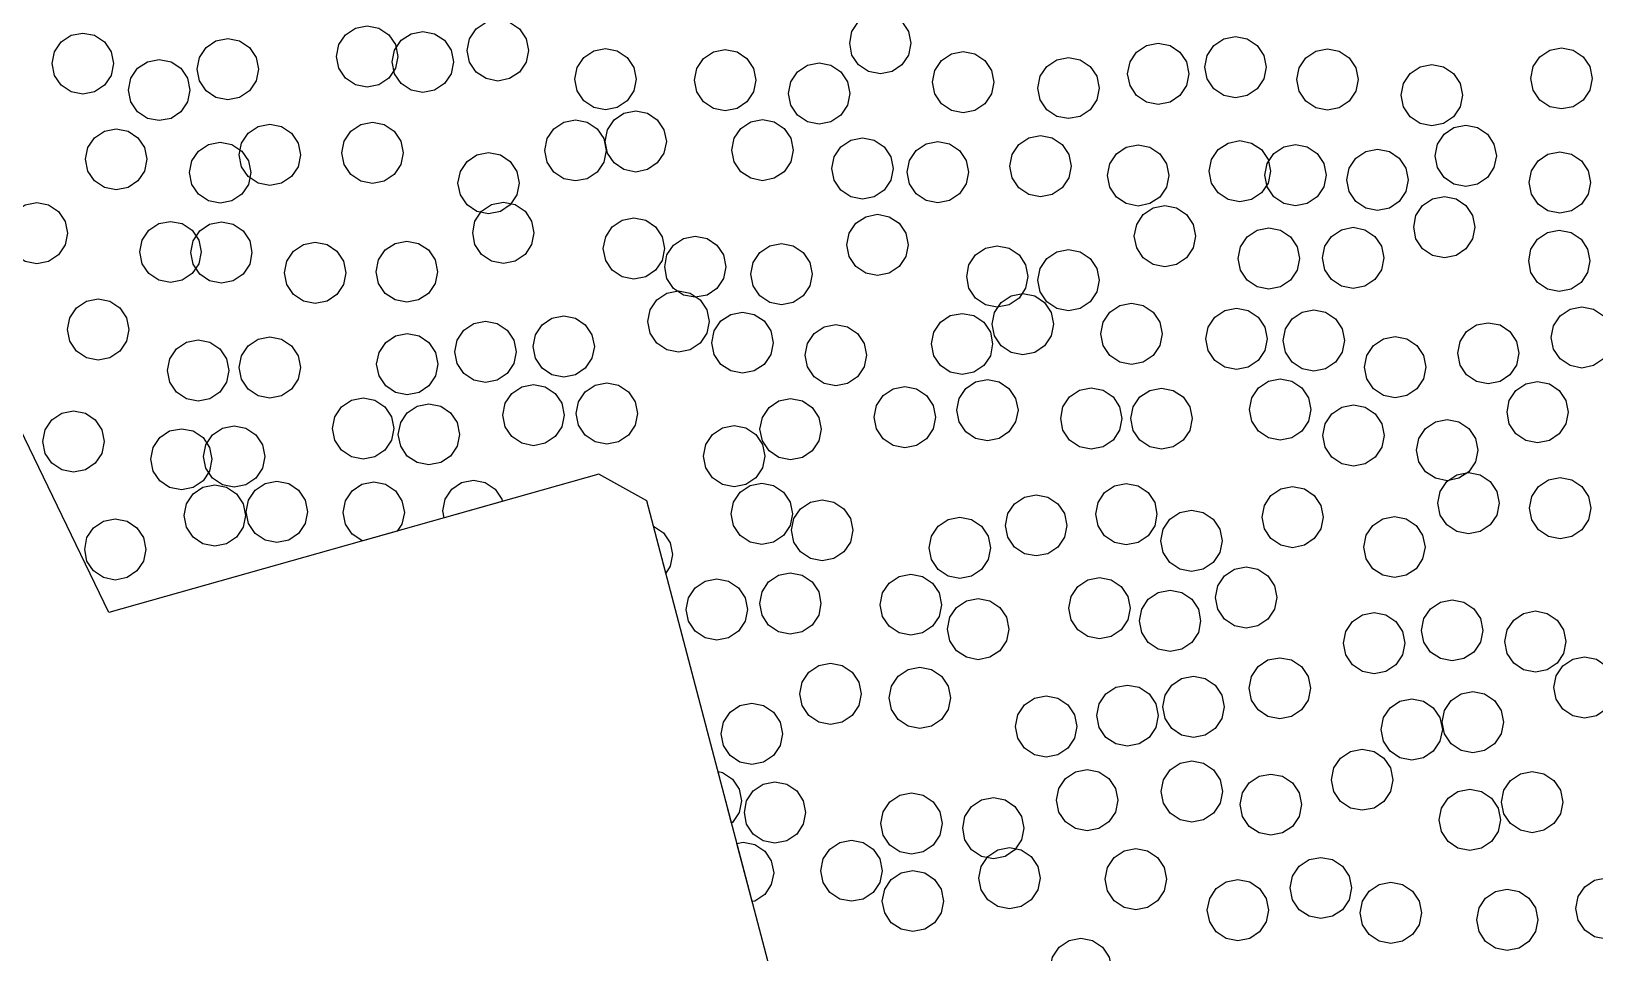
# Model space of a CAD drawing. Header units: millimetres. Extents: x 2 to 154, y 0 to 88.
# Drawn here: x 95.61 to 116.02, y 55.08 to 67.11 of the extents above; entities that cross this region are included whole.
import ezdxf

# ---------------------------------------------------------------- set-up
doc = ezdxf.new("R2010")
doc.units = ezdxf.units.MM
doc.layers.add('BORDER', color=3, linetype='Continuous')

msp = doc.modelspace()

# ---------------------------------------------------------------- linework, layer by layer
for points in [[(107.063, 66.802), (106.976, 66.672), (106.847, 66.585), (106.694, 66.555), (106.541, 66.585), (106.411, 66.672), (106.324, 66.802), (106.294, 66.955), (106.324, 67.108), (106.411, 67.238), (106.541, 67.325), (106.694, 67.355), (106.847, 67.325), (106.976, 67.238), (107.063, 67.108), (107.094, 66.955), (107.063, 66.802)], [(100.364, 66.63), (100.278, 66.501), (100.148, 66.414), (99.995, 66.383), (99.842, 66.414), (99.712, 66.501), (99.625, 66.63), (99.595, 66.783), (99.625, 66.937), (99.712, 67.066), (99.842, 67.153), (99.995, 67.183), (100.148, 67.153), (100.278, 67.066), (100.364, 66.937), (100.395, 66.783), (100.364, 66.63)], [(102.07, 66.709), (101.984, 66.579), (101.854, 66.493), (101.701, 66.462), (101.548, 66.493), (101.418, 66.579), (101.331, 66.709), (101.301, 66.862), (101.331, 67.015), (101.418, 67.145), (101.548, 67.232), (101.701, 67.262), (101.854, 67.232), (101.984, 67.145), (102.07, 67.015), (102.101, 66.862), (102.07, 66.709)], [(96.654, 66.536), (96.567, 66.406), (96.438, 66.319), (96.284, 66.289), (96.131, 66.319), (96.002, 66.406), (95.915, 66.536), (95.884, 66.689), (95.915, 66.842), (96.002, 66.972), (96.131, 67.059), (96.284, 67.089), (96.438, 67.059), (96.567, 66.972), (96.654, 66.842), (96.684, 66.689), (96.654, 66.536)], [(98.545, 66.464), (98.458, 66.334), (98.328, 66.247), (98.175, 66.217), (98.022, 66.247), (97.892, 66.334), (97.806, 66.464), (97.775, 66.617), (97.806, 66.77), (97.892, 66.9), (98.022, 66.986), (98.175, 67.017), (98.328, 66.986), (98.458, 66.9), (98.545, 66.77), (98.575, 66.617), (98.545, 66.464)], [(101.092, 66.558), (101.006, 66.428), (100.876, 66.341), (100.723, 66.311), (100.57, 66.341), (100.44, 66.428), (100.353, 66.558), (100.323, 66.711), (100.353, 66.864), (100.44, 66.994), (100.57, 67.08), (100.723, 67.111), (100.876, 67.08), (101.006, 66.994), (101.092, 66.864), (101.123, 66.711), (101.092, 66.558)], [(110.692, 66.404), (110.605, 66.275), (110.475, 66.188), (110.322, 66.157), (110.169, 66.188), (110.039, 66.275), (109.953, 66.404), (109.922, 66.557), (109.953, 66.711), (110.039, 66.84), (110.169, 66.927), (110.322, 66.957), (110.475, 66.927), (110.605, 66.84), (110.692, 66.711), (110.722, 66.557), (110.692, 66.404)], [(111.701, 66.49), (111.614, 66.36), (111.484, 66.274), (111.331, 66.243), (111.178, 66.274), (111.048, 66.36), (110.962, 66.49), (110.931, 66.643), (110.962, 66.796), (111.048, 66.926), (111.178, 67.013), (111.331, 67.043), (111.484, 67.013), (111.614, 66.926), (111.701, 66.796), (111.731, 66.643), (111.701, 66.49)], [(97.651, 66.192), (97.565, 66.062), (97.435, 65.975), (97.282, 65.945), (97.129, 65.975), (96.999, 66.062), (96.912, 66.192), (96.882, 66.345), (96.912, 66.498), (96.999, 66.628), (97.129, 66.714), (97.282, 66.745), (97.435, 66.714), (97.565, 66.628), (97.651, 66.498), (97.682, 66.345), (97.651, 66.192)], [(103.475, 66.332), (103.389, 66.203), (103.259, 66.116), (103.106, 66.086), (102.953, 66.116), (102.823, 66.203), (102.736, 66.332), (102.706, 66.486), (102.736, 66.639), (102.823, 66.768), (102.953, 66.855), (103.106, 66.886), (103.259, 66.855), (103.389, 66.768), (103.475, 66.639), (103.506, 66.486), (103.475, 66.332)], [(105.039, 66.319), (104.952, 66.189), (104.823, 66.103), (104.669, 66.072), (104.516, 66.103), (104.387, 66.189), (104.3, 66.319), (104.269, 66.472), (104.3, 66.625), (104.387, 66.755), (104.516, 66.842), (104.669, 66.872), (104.823, 66.842), (104.952, 66.755), (105.039, 66.625), (105.069, 66.472), (105.039, 66.319)], [(108.146, 66.294), (108.059, 66.164), (107.929, 66.077), (107.776, 66.047), (107.623, 66.077), (107.493, 66.164), (107.407, 66.294), (107.376, 66.447), (107.407, 66.6), (107.493, 66.73), (107.623, 66.816), (107.776, 66.847), (107.929, 66.816), (108.059, 66.73), (108.146, 66.6), (108.176, 66.447), (108.146, 66.294)], [(109.52, 66.218), (109.434, 66.088), (109.304, 66.001), (109.151, 65.971), (108.998, 66.001), (108.868, 66.088), (108.781, 66.218), (108.751, 66.371), (108.781, 66.524), (108.868, 66.654), (108.998, 66.741), (109.151, 66.771), (109.304, 66.741), (109.434, 66.654), (109.52, 66.524), (109.551, 66.371), (109.52, 66.218)], [(112.901, 66.33), (112.814, 66.2), (112.685, 66.113), (112.532, 66.083), (112.379, 66.113), (112.249, 66.2), (112.162, 66.33), (112.132, 66.483), (112.162, 66.636), (112.249, 66.766), (112.379, 66.852), (112.532, 66.883), (112.685, 66.852), (112.814, 66.766), (112.901, 66.636), (112.932, 66.483), (112.901, 66.33)], [(115.954, 66.344), (115.867, 66.214), (115.737, 66.127), (115.584, 66.097), (115.431, 66.127), (115.301, 66.214), (115.214, 66.344), (115.184, 66.497), (115.214, 66.65), (115.301, 66.78), (115.431, 66.866), (115.584, 66.897), (115.737, 66.866), (115.867, 66.78), (115.954, 66.65), (115.984, 66.497), (115.954, 66.344)], [(106.265, 66.147), (106.179, 66.018), (106.049, 65.931), (105.896, 65.9), (105.743, 65.931), (105.613, 66.018), (105.526, 66.147), (105.496, 66.3), (105.526, 66.453), (105.613, 66.583), (105.743, 66.67), (105.896, 66.7), (106.049, 66.67), (106.179, 66.583), (106.265, 66.453), (106.296, 66.3), (106.265, 66.147)], [(114.263, 66.124), (114.176, 65.994), (114.046, 65.908), (113.893, 65.877), (113.74, 65.908), (113.611, 65.994), (113.524, 66.124), (113.493, 66.277), (113.524, 66.43), (113.611, 66.56), (113.74, 66.647), (113.893, 66.677), (114.046, 66.647), (114.176, 66.56), (114.263, 66.43), (114.293, 66.277), (114.263, 66.124)], [(100.434, 65.371), (100.348, 65.241), (100.218, 65.155), (100.065, 65.124), (99.912, 65.155), (99.782, 65.241), (99.695, 65.371), (99.665, 65.524), (99.695, 65.677), (99.782, 65.807), (99.912, 65.894), (100.065, 65.924), (100.218, 65.894), (100.348, 65.807), (100.434, 65.677), (100.465, 65.524), (100.434, 65.371)], [(103.084, 65.404), (102.997, 65.274), (102.867, 65.187), (102.714, 65.157), (102.561, 65.187), (102.431, 65.274), (102.345, 65.404), (102.314, 65.557), (102.345, 65.71), (102.431, 65.84), (102.561, 65.926), (102.714, 65.957), (102.867, 65.926), (102.997, 65.84), (103.084, 65.71), (103.114, 65.557), (103.084, 65.404)], [(103.87, 65.521), (103.783, 65.392), (103.654, 65.305), (103.501, 65.274), (103.347, 65.305), (103.218, 65.392), (103.131, 65.521), (103.101, 65.674), (103.131, 65.827), (103.218, 65.957), (103.347, 66.044), (103.501, 66.074), (103.654, 66.044), (103.783, 65.957), (103.87, 65.827), (103.901, 65.674), (103.87, 65.521)], [(105.526, 65.408), (105.439, 65.278), (105.309, 65.192), (105.156, 65.161), (105.003, 65.192), (104.873, 65.278), (104.787, 65.408), (104.756, 65.561), (104.787, 65.714), (104.873, 65.844), (105.003, 65.931), (105.156, 65.961), (105.309, 65.931), (105.439, 65.844), (105.526, 65.714), (105.556, 65.561), (105.526, 65.408)], [(97.09, 65.287), (97.003, 65.157), (96.874, 65.07), (96.721, 65.04), (96.568, 65.07), (96.438, 65.157), (96.351, 65.287), (96.321, 65.44), (96.351, 65.593), (96.438, 65.722), (96.568, 65.809), (96.721, 65.84), (96.874, 65.809), (97.003, 65.722), (97.09, 65.593), (97.121, 65.44), (97.09, 65.287)], [(99.094, 65.344), (99.007, 65.214), (98.877, 65.128), (98.724, 65.097), (98.571, 65.128), (98.441, 65.214), (98.355, 65.344), (98.324, 65.497), (98.355, 65.65), (98.441, 65.78), (98.571, 65.867), (98.724, 65.897), (98.877, 65.867), (99.007, 65.78), (99.094, 65.65), (99.124, 65.497), (99.094, 65.344)], [(106.83, 65.166), (106.744, 65.036), (106.614, 64.95), (106.461, 64.919), (106.308, 64.95), (106.178, 65.036), (106.091, 65.166), (106.061, 65.319), (106.091, 65.472), (106.178, 65.602), (106.308, 65.689), (106.461, 65.719), (106.614, 65.689), (106.744, 65.602), (106.83, 65.472), (106.861, 65.319), (106.83, 65.166)], [(109.155, 65.197), (109.068, 65.067), (108.939, 64.98), (108.786, 64.95), (108.632, 64.98), (108.503, 65.067), (108.416, 65.197), (108.386, 65.35), (108.416, 65.503), (108.503, 65.632), (108.632, 65.719), (108.786, 65.75), (108.939, 65.719), (109.068, 65.632), (109.155, 65.503), (109.186, 65.35), (109.155, 65.197)], [(114.704, 65.331), (114.618, 65.201), (114.488, 65.114), (114.335, 65.084), (114.182, 65.114), (114.052, 65.201), (113.965, 65.331), (113.935, 65.484), (113.965, 65.637), (114.052, 65.767), (114.182, 65.854), (114.335, 65.884), (114.488, 65.854), (114.618, 65.767), (114.704, 65.637), (114.735, 65.484), (114.704, 65.331)], [(98.446, 65.113), (98.359, 64.983), (98.229, 64.896), (98.076, 64.866), (97.923, 64.896), (97.794, 64.983), (97.707, 65.113), (97.676, 65.266), (97.707, 65.419), (97.794, 65.548), (97.923, 65.635), (98.076, 65.666), (98.229, 65.635), (98.359, 65.548), (98.446, 65.419), (98.476, 65.266), (98.446, 65.113)], [(101.951, 64.977), (101.864, 64.847), (101.735, 64.76), (101.581, 64.73), (101.428, 64.76), (101.299, 64.847), (101.212, 64.977), (101.181, 65.13), (101.212, 65.283), (101.299, 65.413), (101.428, 65.5), (101.581, 65.53), (101.735, 65.5), (101.864, 65.413), (101.951, 65.283), (101.981, 65.13), (101.951, 64.977)], [(107.813, 65.119), (107.727, 64.989), (107.597, 64.903), (107.444, 64.872), (107.291, 64.903), (107.161, 64.989), (107.074, 65.119), (107.044, 65.272), (107.074, 65.425), (107.161, 65.555), (107.291, 65.642), (107.444, 65.672), (107.597, 65.642), (107.727, 65.555), (107.813, 65.425), (107.844, 65.272), (107.813, 65.119)], [(110.428, 65.077), (110.341, 64.947), (110.212, 64.861), (110.059, 64.83), (109.905, 64.861), (109.776, 64.947), (109.689, 65.077), (109.659, 65.23), (109.689, 65.383), (109.776, 65.513), (109.905, 65.6), (110.059, 65.63), (110.212, 65.6), (110.341, 65.513), (110.428, 65.383), (110.459, 65.23), (110.428, 65.077)], [(111.756, 65.13), (111.669, 65.001), (111.539, 64.914), (111.386, 64.884), (111.233, 64.914), (111.104, 65.001), (111.017, 65.13), (110.986, 65.284), (111.017, 65.437), (111.104, 65.566), (111.233, 65.653), (111.386, 65.684), (111.539, 65.653), (111.669, 65.566), (111.756, 65.437), (111.786, 65.284), (111.756, 65.13)], [(112.482, 65.081), (112.396, 64.951), (112.266, 64.865), (112.113, 64.834), (111.96, 64.865), (111.83, 64.951), (111.743, 65.081), (111.713, 65.234), (111.743, 65.387), (111.83, 65.517), (111.96, 65.604), (112.113, 65.634), (112.266, 65.604), (112.396, 65.517), (112.482, 65.387), (112.513, 65.234), (112.482, 65.081)], [(113.554, 65.02), (113.467, 64.89), (113.338, 64.803), (113.185, 64.773), (113.032, 64.803), (112.902, 64.89), (112.815, 65.02), (112.785, 65.173), (112.815, 65.326), (112.902, 65.455), (113.032, 65.542), (113.185, 65.573), (113.338, 65.542), (113.467, 65.455), (113.554, 65.326), (113.585, 65.173), (113.554, 65.02)], [(115.932, 64.985), (115.845, 64.856), (115.715, 64.769), (115.562, 64.738), (115.409, 64.769), (115.279, 64.856), (115.193, 64.985), (115.162, 65.138), (115.193, 65.291), (115.279, 65.421), (115.409, 65.508), (115.562, 65.538), (115.715, 65.508), (115.845, 65.421), (115.932, 65.291), (115.962, 65.138), (115.932, 64.985)], [(114.425, 64.4), (114.338, 64.271), (114.209, 64.184), (114.056, 64.154), (113.902, 64.184), (113.773, 64.271), (113.686, 64.4), (113.656, 64.554), (113.686, 64.707), (113.773, 64.836), (113.902, 64.923), (114.056, 64.954), (114.209, 64.923), (114.338, 64.836), (114.425, 64.707), (114.456, 64.554), (114.425, 64.4)], [(96.053, 64.324), (95.967, 64.194), (95.837, 64.107), (95.684, 64.077), (95.531, 64.107), (95.401, 64.194), (95.314, 64.324), (95.284, 64.477), (95.314, 64.63), (95.401, 64.76), (95.531, 64.846), (95.684, 64.877), (95.837, 64.846), (95.967, 64.76), (96.053, 64.63), (96.084, 64.477), (96.053, 64.324)], [(102.142, 64.328), (102.056, 64.198), (101.926, 64.112), (101.773, 64.081), (101.62, 64.112), (101.49, 64.198), (101.403, 64.328), (101.373, 64.481), (101.403, 64.634), (101.49, 64.764), (101.62, 64.851), (101.773, 64.881), (101.926, 64.851), (102.056, 64.764), (102.142, 64.634), (102.173, 64.481), (102.142, 64.328)], [(107.026, 64.169), (106.939, 64.039), (106.809, 63.952), (106.656, 63.922), (106.503, 63.952), (106.373, 64.039), (106.287, 64.169), (106.256, 64.322), (106.287, 64.475), (106.373, 64.605), (106.503, 64.691), (106.656, 64.722), (106.809, 64.691), (106.939, 64.605), (107.026, 64.475), (107.056, 64.322), (107.026, 64.169)], [(110.779, 64.283), (110.692, 64.153), (110.562, 64.066), (110.409, 64.036), (110.256, 64.066), (110.126, 64.153), (110.04, 64.283), (110.009, 64.436), (110.04, 64.589), (110.126, 64.719), (110.256, 64.806), (110.409, 64.836), (110.562, 64.806), (110.692, 64.719), (110.779, 64.589), (110.809, 64.436), (110.779, 64.283)], [(97.799, 64.077), (97.712, 63.948), (97.582, 63.861), (97.429, 63.83), (97.276, 63.861), (97.146, 63.948), (97.06, 64.077), (97.029, 64.23), (97.06, 64.383), (97.146, 64.513), (97.276, 64.6), (97.429, 64.63), (97.582, 64.6), (97.712, 64.513), (97.799, 64.383), (97.829, 64.23), (97.799, 64.077)], [(98.462, 64.071), (98.375, 63.941), (98.245, 63.855), (98.092, 63.824), (97.939, 63.855), (97.81, 63.941), (97.723, 64.071), (97.692, 64.224), (97.723, 64.377), (97.81, 64.507), (97.939, 64.594), (98.092, 64.624), (98.245, 64.594), (98.375, 64.507), (98.462, 64.377), (98.492, 64.224), (98.462, 64.071)], [(103.848, 64.121), (103.761, 63.991), (103.631, 63.904), (103.478, 63.874), (103.325, 63.904), (103.195, 63.991), (103.109, 64.121), (103.078, 64.274), (103.109, 64.427), (103.195, 64.557), (103.325, 64.644), (103.478, 64.674), (103.631, 64.644), (103.761, 64.557), (103.848, 64.427), (103.878, 64.274), (103.848, 64.121)], [(112.135, 63.992), (112.048, 63.862), (111.918, 63.776), (111.765, 63.745), (111.612, 63.776), (111.482, 63.862), (111.396, 63.992), (111.365, 64.145), (111.396, 64.298), (111.482, 64.428), (111.612, 64.515), (111.765, 64.545), (111.918, 64.515), (112.048, 64.428), (112.135, 64.298), (112.165, 64.145), (112.135, 63.992)], [(113.237, 63.999), (113.15, 63.869), (113.02, 63.782), (112.867, 63.752), (112.714, 63.782), (112.585, 63.869), (112.498, 63.999), (112.467, 64.152), (112.498, 64.305), (112.585, 64.434), (112.714, 64.521), (112.867, 64.552), (113.02, 64.521), (113.15, 64.434), (113.237, 64.305), (113.267, 64.152), (113.237, 63.999)], [(115.926, 63.963), (115.84, 63.833), (115.71, 63.746), (115.557, 63.716), (115.404, 63.746), (115.274, 63.833), (115.187, 63.963), (115.157, 64.116), (115.187, 64.269), (115.274, 64.399), (115.404, 64.485), (115.557, 64.516), (115.71, 64.485), (115.84, 64.399), (115.926, 64.269), (115.957, 64.116), (115.926, 63.963)], [(99.688, 63.805), (99.601, 63.675), (99.472, 63.588), (99.318, 63.558), (99.165, 63.588), (99.036, 63.675), (98.949, 63.805), (98.918, 63.958), (98.949, 64.111), (99.036, 64.241), (99.165, 64.328), (99.318, 64.358), (99.472, 64.328), (99.601, 64.241), (99.688, 64.111), (99.718, 63.958), (99.688, 63.805)], [(100.882, 63.82), (100.795, 63.69), (100.665, 63.604), (100.512, 63.573), (100.359, 63.604), (100.229, 63.69), (100.143, 63.82), (100.112, 63.973), (100.143, 64.126), (100.229, 64.256), (100.359, 64.343), (100.512, 64.373), (100.665, 64.343), (100.795, 64.256), (100.882, 64.126), (100.912, 63.973), (100.882, 63.82)], [(104.648, 63.885), (104.561, 63.755), (104.432, 63.668), (104.279, 63.638), (104.126, 63.668), (103.996, 63.755), (103.909, 63.885), (103.879, 64.038), (103.909, 64.191), (103.996, 64.321), (104.126, 64.407), (104.279, 64.438), (104.432, 64.407), (104.561, 64.321), (104.648, 64.191), (104.679, 64.038), (104.648, 63.885)], [(105.773, 63.787), (105.686, 63.657), (105.557, 63.57), (105.404, 63.54), (105.251, 63.57), (105.121, 63.657), (105.034, 63.787), (105.004, 63.94), (105.034, 64.093), (105.121, 64.223), (105.251, 64.309), (105.404, 64.34), (105.557, 64.309), (105.686, 64.223), (105.773, 64.093), (105.804, 63.94), (105.773, 63.787)], [(108.59, 63.756), (108.504, 63.626), (108.374, 63.54), (108.221, 63.509), (108.068, 63.54), (107.938, 63.626), (107.851, 63.756), (107.821, 63.909), (107.851, 64.062), (107.938, 64.192), (108.068, 64.279), (108.221, 64.309), (108.374, 64.279), (108.504, 64.192), (108.59, 64.062), (108.621, 63.909), (108.59, 63.756)], [(109.519, 63.708), (109.432, 63.578), (109.302, 63.492), (109.149, 63.461), (108.996, 63.492), (108.866, 63.578), (108.78, 63.708), (108.749, 63.861), (108.78, 64.014), (108.866, 64.144), (108.996, 64.231), (109.149, 64.261), (109.302, 64.231), (109.432, 64.144), (109.519, 64.014), (109.549, 63.861), (109.519, 63.708)], [(104.428, 63.168), (104.341, 63.038), (104.211, 62.952), (104.058, 62.921), (103.905, 62.952), (103.776, 63.038), (103.689, 63.168), (103.658, 63.321), (103.689, 63.474), (103.776, 63.604), (103.905, 63.691), (104.058, 63.721), (104.211, 63.691), (104.341, 63.604), (104.428, 63.474), (104.458, 63.321), (104.428, 63.168)], [(108.925, 63.135), (108.838, 63.005), (108.709, 62.919), (108.555, 62.888), (108.402, 62.919), (108.273, 63.005), (108.186, 63.135), (108.155, 63.288), (108.186, 63.441), (108.273, 63.571), (108.402, 63.658), (108.555, 63.688), (108.709, 63.658), (108.838, 63.571), (108.925, 63.441), (108.955, 63.288), (108.925, 63.135)], [(96.854, 63.064), (96.767, 62.935), (96.638, 62.848), (96.485, 62.817), (96.332, 62.848), (96.202, 62.935), (96.115, 63.064), (96.085, 63.217), (96.115, 63.371), (96.202, 63.5), (96.332, 63.587), (96.485, 63.617), (96.638, 63.587), (96.767, 63.5), (96.854, 63.371), (96.885, 63.217), (96.854, 63.064)], [(110.343, 63.008), (110.256, 62.879), (110.126, 62.792), (109.973, 62.761), (109.82, 62.792), (109.69, 62.879), (109.604, 63.008), (109.573, 63.161), (109.604, 63.314), (109.69, 63.444), (109.82, 63.531), (109.973, 63.561), (110.126, 63.531), (110.256, 63.444), (110.343, 63.314), (110.373, 63.161), (110.343, 63.008)], [(111.712, 62.944), (111.625, 62.814), (111.495, 62.727), (111.342, 62.697), (111.189, 62.727), (111.06, 62.814), (110.973, 62.944), (110.942, 63.097), (110.973, 63.25), (111.06, 63.379), (111.189, 63.466), (111.342, 63.497), (111.495, 63.466), (111.625, 63.379), (111.712, 63.25), (111.742, 63.097), (111.712, 62.944)], [(112.723, 62.921), (112.636, 62.791), (112.506, 62.705), (112.353, 62.674), (112.2, 62.705), (112.071, 62.791), (111.984, 62.921), (111.953, 63.074), (111.984, 63.227), (112.071, 63.357), (112.2, 63.444), (112.353, 63.474), (112.506, 63.444), (112.636, 63.357), (112.723, 63.227), (112.753, 63.074), (112.723, 62.921)], [(116.219, 62.962), (116.133, 62.833), (116.003, 62.746), (115.85, 62.715), (115.697, 62.746), (115.567, 62.833), (115.48, 62.962), (115.45, 63.115), (115.48, 63.268), (115.567, 63.398), (115.697, 63.485), (115.85, 63.515), (116.003, 63.485), (116.133, 63.398), (116.219, 63.268), (116.25, 63.115), (116.219, 62.962)], [(101.909, 62.774), (101.822, 62.644), (101.692, 62.557), (101.539, 62.527), (101.386, 62.557), (101.256, 62.644), (101.17, 62.774), (101.139, 62.927), (101.17, 63.08), (101.256, 63.21), (101.386, 63.296), (101.539, 63.327), (101.692, 63.296), (101.822, 63.21), (101.909, 63.08), (101.939, 62.927), (101.909, 62.774)], [(102.93, 62.842), (102.843, 62.712), (102.714, 62.626), (102.561, 62.595), (102.408, 62.626), (102.278, 62.712), (102.191, 62.842), (102.161, 62.995), (102.191, 63.148), (102.278, 63.278), (102.408, 63.365), (102.561, 63.395), (102.714, 63.365), (102.843, 63.278), (102.93, 63.148), (102.961, 62.995), (102.93, 62.842)], [(105.266, 62.893), (105.179, 62.763), (105.049, 62.677), (104.896, 62.646), (104.743, 62.677), (104.613, 62.763), (104.526, 62.893), (104.496, 63.046), (104.526, 63.199), (104.613, 63.329), (104.743, 63.416), (104.896, 63.446), (105.049, 63.416), (105.179, 63.329), (105.266, 63.199), (105.296, 63.046), (105.266, 62.893)], [(106.483, 62.73), (106.396, 62.6), (106.266, 62.513), (106.113, 62.483), (105.96, 62.513), (105.83, 62.6), (105.743, 62.73), (105.713, 62.883), (105.743, 63.036), (105.83, 63.166), (105.96, 63.252), (106.113, 63.283), (106.266, 63.252), (106.396, 63.166), (106.483, 63.036), (106.513, 62.883), (106.483, 62.73)], [(108.13, 62.876), (108.043, 62.746), (107.913, 62.66), (107.76, 62.629), (107.607, 62.66), (107.478, 62.746), (107.391, 62.876), (107.36, 63.029), (107.391, 63.182), (107.478, 63.312), (107.607, 63.399), (107.76, 63.429), (107.913, 63.399), (108.043, 63.312), (108.13, 63.182), (108.16, 63.029), (108.13, 62.876)], [(115, 62.754), (114.913, 62.625), (114.783, 62.538), (114.63, 62.507), (114.477, 62.538), (114.347, 62.625), (114.261, 62.754), (114.23, 62.907), (114.261, 63.06), (114.347, 63.19), (114.477, 63.277), (114.63, 63.307), (114.783, 63.277), (114.913, 63.19), (115, 63.06), (115.03, 62.907), (115, 62.754)], [(98.159, 62.53), (98.072, 62.4), (97.942, 62.314), (97.789, 62.283), (97.636, 62.314), (97.506, 62.4), (97.42, 62.53), (97.389, 62.683), (97.42, 62.836), (97.506, 62.966), (97.636, 63.053), (97.789, 63.083), (97.942, 63.053), (98.072, 62.966), (98.159, 62.836), (98.189, 62.683), (98.159, 62.53)], [(99.095, 62.569), (99.008, 62.439), (98.878, 62.352), (98.725, 62.322), (98.572, 62.352), (98.442, 62.439), (98.356, 62.569), (98.325, 62.722), (98.356, 62.875), (98.442, 63.005), (98.572, 63.091), (98.725, 63.122), (98.878, 63.091), (99.008, 63.005), (99.095, 62.875), (99.125, 62.722), (99.095, 62.569)], [(100.889, 62.613), (100.802, 62.483), (100.673, 62.396), (100.519, 62.366), (100.366, 62.396), (100.237, 62.483), (100.15, 62.613), (100.119, 62.766), (100.15, 62.919), (100.237, 63.048), (100.366, 63.135), (100.519, 63.166), (100.673, 63.135), (100.802, 63.048), (100.889, 62.919), (100.919, 62.766), (100.889, 62.613)], [(113.785, 62.573), (113.698, 62.444), (113.568, 62.357), (113.415, 62.326), (113.262, 62.357), (113.133, 62.444), (113.046, 62.573), (113.015, 62.726), (113.046, 62.879), (113.133, 63.009), (113.262, 63.096), (113.415, 63.126), (113.568, 63.096), (113.698, 63.009), (113.785, 62.879), (113.815, 62.726), (113.785, 62.573)], [(102.537, 61.948), (102.45, 61.819), (102.32, 61.732), (102.167, 61.701), (102.014, 61.732), (101.885, 61.819), (101.798, 61.948), (101.767, 62.101), (101.798, 62.255), (101.885, 62.384), (102.014, 62.471), (102.167, 62.501), (102.32, 62.471), (102.45, 62.384), (102.537, 62.255), (102.567, 62.101), (102.537, 61.948)], [(103.494, 61.969), (103.408, 61.839), (103.278, 61.752), (103.125, 61.722), (102.972, 61.752), (102.842, 61.839), (102.755, 61.969), (102.725, 62.122), (102.755, 62.275), (102.842, 62.405), (102.972, 62.492), (103.125, 62.522), (103.278, 62.492), (103.408, 62.405), (103.494, 62.275), (103.525, 62.122), (103.494, 61.969)], [(107.383, 61.921), (107.297, 61.791), (107.167, 61.704), (107.014, 61.674), (106.861, 61.704), (106.731, 61.791), (106.644, 61.921), (106.614, 62.074), (106.644, 62.227), (106.731, 62.356), (106.861, 62.443), (107.014, 62.474), (107.167, 62.443), (107.297, 62.356), (107.383, 62.227), (107.414, 62.074), (107.383, 61.921)], [(108.46, 62.011), (108.373, 61.882), (108.244, 61.795), (108.091, 61.764), (107.937, 61.795), (107.808, 61.882), (107.721, 62.011), (107.691, 62.164), (107.721, 62.318), (107.808, 62.447), (107.937, 62.534), (108.091, 62.564), (108.244, 62.534), (108.373, 62.447), (108.46, 62.318), (108.491, 62.164), (108.46, 62.011)], [(109.817, 61.902), (109.731, 61.772), (109.601, 61.685), (109.448, 61.655), (109.295, 61.685), (109.165, 61.772), (109.078, 61.902), (109.048, 62.055), (109.078, 62.208), (109.165, 62.337), (109.295, 62.424), (109.448, 62.455), (109.601, 62.424), (109.731, 62.337), (109.817, 62.208), (109.848, 62.055), (109.817, 61.902)], [(110.732, 61.901), (110.646, 61.771), (110.516, 61.684), (110.363, 61.654), (110.21, 61.684), (110.08, 61.771), (109.993, 61.901), (109.963, 62.054), (109.993, 62.207), (110.08, 62.337), (110.21, 62.423), (110.363, 62.454), (110.516, 62.423), (110.646, 62.337), (110.732, 62.207), (110.763, 62.054), (110.732, 61.901)], [(112.281, 62.021), (112.194, 61.891), (112.065, 61.804), (111.912, 61.774), (111.759, 61.804), (111.629, 61.891), (111.542, 62.021), (111.512, 62.174), (111.542, 62.327), (111.629, 62.457), (111.759, 62.544), (111.912, 62.574), (112.065, 62.544), (112.194, 62.457), (112.281, 62.327), (112.312, 62.174), (112.281, 62.021)], [(115.643, 61.986), (115.557, 61.856), (115.427, 61.77), (115.274, 61.739), (115.121, 61.77), (114.991, 61.856), (114.904, 61.986), (114.874, 62.139), (114.904, 62.292), (114.991, 62.422), (115.121, 62.509), (115.274, 62.539), (115.427, 62.509), (115.557, 62.422), (115.643, 62.292), (115.674, 62.139), (115.643, 61.986)], [(100.313, 61.772), (100.226, 61.643), (100.096, 61.556), (99.943, 61.526), (99.79, 61.556), (99.66, 61.643), (99.574, 61.772), (99.543, 61.926), (99.574, 62.079), (99.66, 62.208), (99.79, 62.295), (99.943, 62.326), (100.096, 62.295), (100.226, 62.208), (100.313, 62.079), (100.343, 61.926), (100.313, 61.772)], [(101.172, 61.696), (101.085, 61.566), (100.955, 61.48), (100.802, 61.449), (100.649, 61.48), (100.519, 61.566), (100.433, 61.696), (100.402, 61.849), (100.433, 62.002), (100.519, 62.132), (100.649, 62.219), (100.802, 62.249), (100.955, 62.219), (101.085, 62.132), (101.172, 62.002), (101.202, 61.849), (101.172, 61.696)], [(105.893, 61.763), (105.806, 61.634), (105.677, 61.547), (105.523, 61.516), (105.37, 61.547), (105.241, 61.634), (105.154, 61.763), (105.123, 61.916), (105.154, 62.069), (105.241, 62.199), (105.37, 62.286), (105.523, 62.316), (105.677, 62.286), (105.806, 62.199), (105.893, 62.069), (105.923, 61.916), (105.893, 61.763)], [(96.534, 61.601), (96.447, 61.472), (96.317, 61.385), (96.164, 61.354), (96.011, 61.385), (95.881, 61.472), (95.794, 61.601), (95.764, 61.754), (95.794, 61.908), (95.881, 62.037), (96.011, 62.124), (96.164, 62.154), (96.317, 62.124), (96.447, 62.037), (96.534, 61.908), (96.564, 61.754), (96.534, 61.601)], [(113.239, 61.682), (113.152, 61.552), (113.022, 61.465), (112.869, 61.435), (112.716, 61.465), (112.586, 61.552), (112.5, 61.682), (112.469, 61.835), (112.5, 61.988), (112.586, 62.118), (112.716, 62.204), (112.869, 62.235), (113.022, 62.204), (113.152, 62.118), (113.239, 61.988), (113.269, 61.835), (113.239, 61.682)], [(114.461, 61.491), (114.375, 61.361), (114.245, 61.275), (114.092, 61.244), (113.939, 61.275), (113.809, 61.361), (113.722, 61.491), (113.692, 61.644), (113.722, 61.797), (113.809, 61.927), (113.939, 62.014), (114.092, 62.044), (114.245, 62.014), (114.375, 61.927), (114.461, 61.797), (114.492, 61.644), (114.461, 61.491)], [(97.939, 61.37), (97.853, 61.24), (97.723, 61.154), (97.57, 61.123), (97.417, 61.154), (97.287, 61.24), (97.2, 61.37), (97.17, 61.523), (97.2, 61.676), (97.287, 61.806), (97.417, 61.893), (97.57, 61.923), (97.723, 61.893), (97.853, 61.806), (97.939, 61.676), (97.97, 61.523), (97.939, 61.37)], [(98.629, 61.407), (98.543, 61.277), (98.413, 61.19), (98.26, 61.16), (98.107, 61.19), (97.977, 61.277), (97.89, 61.407), (97.86, 61.56), (97.89, 61.713), (97.977, 61.843), (98.107, 61.929), (98.26, 61.96), (98.413, 61.929), (98.543, 61.843), (98.629, 61.713), (98.66, 61.56), (98.629, 61.407)], [(105.155, 61.412), (105.068, 61.282), (104.938, 61.196), (104.785, 61.165), (104.632, 61.196), (104.502, 61.282), (104.416, 61.412), (104.385, 61.565), (104.416, 61.718), (104.502, 61.848), (104.632, 61.935), (104.785, 61.965), (104.938, 61.935), (105.068, 61.848), (105.155, 61.718), (105.185, 61.565), (105.155, 61.412)], [(99.187, 60.683), (99.101, 60.553), (98.971, 60.466), (98.818, 60.436), (98.665, 60.466), (98.535, 60.553), (98.448, 60.683), (98.418, 60.836), (98.448, 60.989), (98.535, 61.119), (98.665, 61.206), (98.818, 61.236), (98.971, 61.206), (99.101, 61.119), (99.187, 60.989), (99.218, 60.836), (99.187, 60.683)], [(99.939, 60.458), (99.928, 60.461), (99.798, 60.547), (99.711, 60.677), (99.681, 60.83), (99.711, 60.983), (99.798, 61.113), (99.928, 61.2), (100.081, 61.23), (100.234, 61.2), (100.364, 61.113), (100.45, 60.983), (100.481, 60.83), (100.45, 60.677), (100.389, 60.586), (99.939, 60.458)], [(101, 60.759), (100.982, 60.85), (101.013, 61.003), (101.099, 61.133), (101.229, 61.22), (101.382, 61.25), (101.535, 61.22), (101.665, 61.133), (101.752, 61.003), (101.758, 60.973), (101, 60.759)], [(114.74, 60.796), (114.653, 60.666), (114.523, 60.58), (114.37, 60.549), (114.217, 60.58), (114.087, 60.666), (114, 60.796), (113.97, 60.949), (114, 61.102), (114.087, 61.232), (114.217, 61.319), (114.37, 61.349), (114.523, 61.319), (114.653, 61.232), (114.74, 61.102), (114.77, 60.949), (114.74, 60.796)], [(115.936, 60.733), (115.85, 60.603), (115.72, 60.516), (115.567, 60.486), (115.414, 60.516), (115.284, 60.603), (115.197, 60.733), (115.167, 60.886), (115.197, 61.039), (115.284, 61.168), (115.414, 61.255), (115.567, 61.286), (115.72, 61.255), (115.85, 61.168), (115.936, 61.039), (115.967, 60.886), (115.936, 60.733)], [(98.375, 60.637), (98.288, 60.508), (98.159, 60.421), (98.006, 60.39), (97.852, 60.421), (97.723, 60.508), (97.636, 60.637), (97.606, 60.79), (97.636, 60.943), (97.723, 61.073), (97.852, 61.16), (98.006, 61.19), (98.159, 61.16), (98.288, 61.073), (98.375, 60.943), (98.406, 60.79), (98.375, 60.637)], [(105.516, 60.657), (105.43, 60.527), (105.3, 60.44), (105.147, 60.41), (104.994, 60.44), (104.864, 60.527), (104.777, 60.657), (104.747, 60.81), (104.777, 60.963), (104.864, 61.093), (104.994, 61.179), (105.147, 61.21), (105.3, 61.179), (105.43, 61.093), (105.516, 60.963), (105.547, 60.81), (105.516, 60.657)], [(109.098, 60.508), (109.011, 60.378), (108.881, 60.291), (108.728, 60.261), (108.575, 60.291), (108.445, 60.378), (108.359, 60.508), (108.328, 60.661), (108.359, 60.814), (108.445, 60.943), (108.575, 61.03), (108.728, 61.061), (108.881, 61.03), (109.011, 60.943), (109.098, 60.814), (109.128, 60.661), (109.098, 60.508)], [(110.275, 60.654), (110.188, 60.524), (110.058, 60.437), (109.905, 60.407), (109.752, 60.437), (109.622, 60.524), (109.536, 60.654), (109.505, 60.807), (109.536, 60.96), (109.622, 61.09), (109.752, 61.176), (109.905, 61.207), (110.058, 61.176), (110.188, 61.09), (110.275, 60.96), (110.305, 60.807), (110.275, 60.654)], [(112.446, 60.616), (112.359, 60.487), (112.229, 60.4), (112.076, 60.369), (111.923, 60.4), (111.793, 60.487), (111.707, 60.616), (111.676, 60.769), (111.707, 60.922), (111.793, 61.052), (111.923, 61.139), (112.076, 61.169), (112.229, 61.139), (112.359, 61.052), (112.446, 60.922), (112.476, 60.769), (112.446, 60.616)], [(106.304, 60.443), (106.217, 60.313), (106.087, 60.226), (105.934, 60.196), (105.781, 60.226), (105.651, 60.313), (105.565, 60.443), (105.534, 60.596), (105.565, 60.749), (105.651, 60.878), (105.781, 60.965), (105.934, 60.996), (106.087, 60.965), (106.217, 60.878), (106.304, 60.749), (106.334, 60.596), (106.304, 60.443)], [(111.125, 60.305), (111.038, 60.175), (110.908, 60.088), (110.755, 60.058), (110.602, 60.088), (110.472, 60.175), (110.386, 60.305), (110.355, 60.458), (110.386, 60.611), (110.472, 60.741), (110.602, 60.827), (110.755, 60.858), (110.908, 60.827), (111.038, 60.741), (111.125, 60.611), (111.155, 60.458), (111.125, 60.305)], [(97.077, 60.194), (96.991, 60.065), (96.861, 59.978), (96.708, 59.947), (96.555, 59.978), (96.425, 60.065), (96.338, 60.194), (96.308, 60.347), (96.338, 60.501), (96.425, 60.63), (96.555, 60.717), (96.708, 60.747), (96.861, 60.717), (96.991, 60.63), (97.077, 60.501), (97.108, 60.347), (97.077, 60.194)], [(103.732, 60.649), (103.734, 60.649), (103.864, 60.562), (103.951, 60.432), (103.981, 60.279), (103.951, 60.126), (103.892, 60.038), (103.732, 60.649)], [(108.102, 60.214), (108.015, 60.084), (107.886, 59.998), (107.733, 59.967), (107.579, 59.998), (107.45, 60.084), (107.363, 60.214), (107.333, 60.367), (107.363, 60.52), (107.45, 60.65), (107.579, 60.737), (107.733, 60.767), (107.886, 60.737), (108.015, 60.65), (108.102, 60.52), (108.133, 60.367), (108.102, 60.214)], [(113.773, 60.225), (113.687, 60.095), (113.557, 60.009), (113.404, 59.978), (113.251, 60.009), (113.121, 60.095), (113.034, 60.225), (113.004, 60.378), (113.034, 60.531), (113.121, 60.661), (113.251, 60.748), (113.404, 60.778), (113.557, 60.748), (113.687, 60.661), (113.773, 60.531), (113.804, 60.378), (113.773, 60.225)], [(105.889, 59.486), (105.802, 59.356), (105.672, 59.27), (105.519, 59.239), (105.366, 59.27), (105.236, 59.356), (105.15, 59.486), (105.119, 59.639), (105.15, 59.792), (105.236, 59.922), (105.366, 60.009), (105.519, 60.039), (105.672, 60.009), (105.802, 59.922), (105.889, 59.792), (105.919, 59.639), (105.889, 59.486)], [(107.462, 59.472), (107.375, 59.343), (107.245, 59.256), (107.092, 59.225), (106.939, 59.256), (106.809, 59.343), (106.723, 59.472), (106.692, 59.625), (106.723, 59.778), (106.809, 59.908), (106.939, 59.995), (107.092, 60.025), (107.245, 59.995), (107.375, 59.908), (107.462, 59.778), (107.492, 59.625), (107.462, 59.472)], [(111.839, 59.565), (111.752, 59.436), (111.623, 59.349), (111.47, 59.318), (111.316, 59.349), (111.187, 59.436), (111.1, 59.565), (111.07, 59.718), (111.1, 59.872), (111.187, 60.001), (111.316, 60.088), (111.47, 60.118), (111.623, 60.088), (111.752, 60.001), (111.839, 59.872), (111.87, 59.718), (111.839, 59.565)], [(104.931, 59.409), (104.844, 59.28), (104.714, 59.193), (104.561, 59.163), (104.408, 59.193), (104.278, 59.28), (104.192, 59.409), (104.161, 59.563), (104.192, 59.716), (104.278, 59.845), (104.408, 59.932), (104.561, 59.963), (104.714, 59.932), (104.844, 59.845), (104.931, 59.716), (104.961, 59.563), (104.931, 59.409)], [(109.926, 59.426), (109.839, 59.296), (109.709, 59.209), (109.556, 59.179), (109.403, 59.209), (109.274, 59.296), (109.187, 59.426), (109.156, 59.579), (109.187, 59.732), (109.274, 59.861), (109.403, 59.948), (109.556, 59.979), (109.709, 59.948), (109.839, 59.861), (109.926, 59.732), (109.956, 59.579), (109.926, 59.426)], [(110.845, 59.26), (110.758, 59.13), (110.628, 59.043), (110.475, 59.013), (110.322, 59.043), (110.192, 59.13), (110.106, 59.26), (110.075, 59.413), (110.106, 59.566), (110.192, 59.696), (110.322, 59.782), (110.475, 59.813), (110.628, 59.782), (110.758, 59.696), (110.845, 59.566), (110.875, 59.413), (110.845, 59.26)], [(108.34, 59.154), (108.254, 59.024), (108.124, 58.938), (107.971, 58.907), (107.818, 58.938), (107.688, 59.024), (107.601, 59.154), (107.571, 59.307), (107.601, 59.46), (107.688, 59.59), (107.818, 59.677), (107.971, 59.707), (108.124, 59.677), (108.254, 59.59), (108.34, 59.46), (108.371, 59.307), (108.34, 59.154)], [(114.527, 59.137), (114.44, 59.007), (114.31, 58.921), (114.157, 58.89), (114.004, 58.921), (113.874, 59.007), (113.788, 59.137), (113.757, 59.29), (113.788, 59.443), (113.874, 59.573), (114.004, 59.66), (114.157, 59.69), (114.31, 59.66), (114.44, 59.573), (114.527, 59.443), (114.557, 59.29), (114.527, 59.137)], [(113.509, 58.969), (113.422, 58.839), (113.292, 58.752), (113.139, 58.722), (112.986, 58.752), (112.856, 58.839), (112.769, 58.969), (112.739, 59.122), (112.769, 59.275), (112.856, 59.405), (112.986, 59.491), (113.139, 59.522), (113.292, 59.491), (113.422, 59.405), (113.509, 59.275), (113.539, 59.122), (113.509, 58.969)], [(115.613, 58.989), (115.527, 58.86), (115.397, 58.773), (115.244, 58.743), (115.091, 58.773), (114.961, 58.86), (114.874, 58.989), (114.844, 59.143), (114.874, 59.296), (114.961, 59.425), (115.091, 59.512), (115.244, 59.543), (115.397, 59.512), (115.527, 59.425), (115.613, 59.296), (115.644, 59.143), (115.613, 58.989)], [(106.412, 58.308), (106.325, 58.178), (106.195, 58.091), (106.042, 58.061), (105.889, 58.091), (105.759, 58.178), (105.673, 58.308), (105.642, 58.461), (105.673, 58.614), (105.759, 58.744), (105.889, 58.83), (106.042, 58.861), (106.195, 58.83), (106.325, 58.744), (106.412, 58.614), (106.442, 58.461), (106.412, 58.308)], [(107.58, 58.257), (107.493, 58.127), (107.363, 58.04), (107.21, 58.01), (107.057, 58.04), (106.927, 58.127), (106.841, 58.257), (106.81, 58.41), (106.841, 58.563), (106.927, 58.693), (107.057, 58.779), (107.21, 58.81), (107.363, 58.779), (107.493, 58.693), (107.58, 58.563), (107.61, 58.41), (107.58, 58.257)], [(112.277, 58.38), (112.19, 58.25), (112.06, 58.163), (111.907, 58.133), (111.754, 58.163), (111.624, 58.25), (111.538, 58.38), (111.507, 58.533), (111.538, 58.686), (111.624, 58.816), (111.754, 58.903), (111.907, 58.933), (112.06, 58.903), (112.19, 58.816), (112.277, 58.686), (112.307, 58.533), (112.277, 58.38)], [(116.257, 58.391), (116.17, 58.261), (116.04, 58.174), (115.887, 58.144), (115.734, 58.174), (115.604, 58.261), (115.517, 58.391), (115.487, 58.544), (115.517, 58.697), (115.604, 58.827), (115.734, 58.913), (115.887, 58.944), (116.04, 58.913), (116.17, 58.827), (116.257, 58.697), (116.287, 58.544), (116.257, 58.391)], [(110.29, 58.023), (110.203, 57.893), (110.074, 57.807), (109.921, 57.776), (109.767, 57.807), (109.638, 57.893), (109.551, 58.023), (109.521, 58.176), (109.551, 58.329), (109.638, 58.459), (109.767, 58.546), (109.921, 58.576), (110.074, 58.546), (110.203, 58.459), (110.29, 58.329), (110.321, 58.176), (110.29, 58.023)], [(111.15, 58.138), (111.063, 58.008), (110.933, 57.921), (110.78, 57.891), (110.627, 57.921), (110.497, 58.008), (110.411, 58.138), (110.38, 58.291), (110.411, 58.444), (110.497, 58.574), (110.627, 58.66), (110.78, 58.691), (110.933, 58.66), (111.063, 58.574), (111.15, 58.444), (111.18, 58.291), (111.15, 58.138)], [(109.228, 57.882), (109.141, 57.752), (109.011, 57.665), (108.858, 57.635), (108.705, 57.665), (108.575, 57.752), (108.489, 57.882), (108.458, 58.035), (108.489, 58.188), (108.575, 58.318), (108.705, 58.404), (108.858, 58.435), (109.011, 58.404), (109.141, 58.318), (109.228, 58.188), (109.258, 58.035), (109.228, 57.882)], [(113.999, 57.844), (113.912, 57.714), (113.783, 57.627), (113.63, 57.597), (113.477, 57.627), (113.347, 57.714), (113.26, 57.844), (113.23, 57.997), (113.26, 58.15), (113.347, 58.28), (113.477, 58.366), (113.63, 58.397), (113.783, 58.366), (113.912, 58.28), (113.999, 58.15), (114.03, 57.997), (113.999, 57.844)], [(114.799, 57.937), (114.712, 57.807), (114.582, 57.72), (114.429, 57.69), (114.276, 57.72), (114.146, 57.807), (114.059, 57.937), (114.029, 58.09), (114.059, 58.243), (114.146, 58.373), (114.276, 58.459), (114.429, 58.49), (114.582, 58.459), (114.712, 58.373), (114.799, 58.243), (114.829, 58.09), (114.799, 57.937)], [(105.385, 57.786), (105.298, 57.657), (105.168, 57.57), (105.015, 57.54), (104.862, 57.57), (104.732, 57.657), (104.646, 57.786), (104.615, 57.94), (104.646, 58.093), (104.732, 58.222), (104.862, 58.309), (105.015, 58.34), (105.168, 58.309), (105.298, 58.222), (105.385, 58.093), (105.415, 57.94), (105.385, 57.786)], [(111.129, 57.032), (111.042, 56.902), (110.913, 56.815), (110.76, 56.785), (110.607, 56.815), (110.477, 56.902), (110.39, 57.032), (110.36, 57.185), (110.39, 57.338), (110.477, 57.468), (110.607, 57.554), (110.76, 57.585), (110.913, 57.554), (111.042, 57.468), (111.129, 57.338), (111.16, 57.185), (111.129, 57.032)], [(113.354, 57.187), (113.267, 57.057), (113.138, 56.97), (112.985, 56.94), (112.831, 56.97), (112.702, 57.057), (112.615, 57.187), (112.585, 57.34), (112.615, 57.493), (112.702, 57.622), (112.831, 57.709), (112.985, 57.74), (113.138, 57.709), (113.267, 57.622), (113.354, 57.493), (113.385, 57.34), (113.354, 57.187)], [(104.575, 57.445), (104.634, 57.433), (104.764, 57.346), (104.85, 57.216), (104.881, 57.063), (104.85, 56.91), (104.764, 56.78), (104.752, 56.773), (104.575, 57.445)], [(109.765, 56.918), (109.678, 56.788), (109.548, 56.702), (109.395, 56.671), (109.242, 56.702), (109.112, 56.788), (109.026, 56.918), (108.995, 57.071), (109.026, 57.224), (109.112, 57.354), (109.242, 57.441), (109.395, 57.471), (109.548, 57.441), (109.678, 57.354), (109.765, 57.224), (109.795, 57.071), (109.765, 56.918)], [(112.161, 56.861), (112.074, 56.731), (111.944, 56.645), (111.791, 56.614), (111.638, 56.645), (111.508, 56.731), (111.422, 56.861), (111.391, 57.014), (111.422, 57.167), (111.508, 57.297), (111.638, 57.384), (111.791, 57.414), (111.944, 57.384), (112.074, 57.297), (112.161, 57.167), (112.191, 57.014), (112.161, 56.861)], [(115.573, 56.895), (115.486, 56.766), (115.356, 56.679), (115.203, 56.648), (115.05, 56.679), (114.92, 56.766), (114.833, 56.895), (114.803, 57.048), (114.833, 57.202), (114.92, 57.331), (115.05, 57.418), (115.203, 57.448), (115.356, 57.418), (115.486, 57.331), (115.573, 57.202), (115.603, 57.048), (115.573, 56.895)], [(105.688, 56.758), (105.602, 56.628), (105.472, 56.542), (105.319, 56.511), (105.166, 56.542), (105.036, 56.628), (104.949, 56.758), (104.919, 56.911), (104.949, 57.064), (105.036, 57.194), (105.166, 57.281), (105.319, 57.311), (105.472, 57.281), (105.602, 57.194), (105.688, 57.064), (105.719, 56.911), (105.688, 56.758)], [(107.472, 56.614), (107.385, 56.484), (107.255, 56.398), (107.102, 56.367), (106.949, 56.398), (106.819, 56.484), (106.733, 56.614), (106.702, 56.767), (106.733, 56.92), (106.819, 57.05), (106.949, 57.137), (107.102, 57.167), (107.255, 57.137), (107.385, 57.05), (107.472, 56.92), (107.502, 56.767), (107.472, 56.614)], [(114.757, 56.663), (114.67, 56.533), (114.541, 56.446), (114.388, 56.416), (114.234, 56.446), (114.105, 56.533), (114.018, 56.663), (113.988, 56.816), (114.018, 56.969), (114.105, 57.099), (114.234, 57.185), (114.388, 57.216), (114.541, 57.185), (114.67, 57.099), (114.757, 56.969), (114.788, 56.816), (114.757, 56.663)], [(108.538, 56.555), (108.451, 56.425), (108.322, 56.338), (108.169, 56.308), (108.015, 56.338), (107.886, 56.425), (107.799, 56.555), (107.769, 56.708), (107.799, 56.861), (107.886, 56.991), (108.015, 57.077), (108.169, 57.108), (108.322, 57.077), (108.451, 56.991), (108.538, 56.861), (108.569, 56.708), (108.538, 56.555)], [(106.688, 55.998), (106.602, 55.869), (106.472, 55.782), (106.319, 55.752), (106.166, 55.782), (106.036, 55.869), (105.949, 55.998), (105.919, 56.152), (105.949, 56.305), (106.036, 56.434), (106.166, 56.521), (106.319, 56.552), (106.472, 56.521), (106.602, 56.434), (106.688, 56.305), (106.719, 56.152), (106.688, 55.998)], [(104.821, 56.509), (104.902, 56.525), (105.055, 56.495), (105.185, 56.408), (105.271, 56.279), (105.302, 56.125), (105.271, 55.972), (105.185, 55.843), (105.055, 55.756), (105.021, 55.749), (104.821, 56.509)], [(108.751, 55.9), (108.664, 55.77), (108.534, 55.683), (108.381, 55.653), (108.228, 55.683), (108.098, 55.77), (108.011, 55.9), (107.981, 56.053), (108.011, 56.206), (108.098, 56.336), (108.228, 56.423), (108.381, 56.453), (108.534, 56.423), (108.664, 56.336), (108.751, 56.206), (108.781, 56.053), (108.751, 55.9)], [(110.398, 55.889), (110.311, 55.759), (110.181, 55.672), (110.028, 55.642), (109.875, 55.672), (109.745, 55.759), (109.658, 55.889), (109.628, 56.042), (109.658, 56.195), (109.745, 56.325), (109.875, 56.411), (110.028, 56.442), (110.181, 56.411), (110.311, 56.325), (110.398, 56.195), (110.428, 56.042), (110.398, 55.889)], [(107.49, 55.603), (107.403, 55.473), (107.273, 55.387), (107.12, 55.356), (106.967, 55.387), (106.837, 55.473), (106.751, 55.603), (106.72, 55.756), (106.751, 55.909), (106.837, 56.039), (106.967, 56.126), (107.12, 56.156), (107.273, 56.126), (107.403, 56.039), (107.49, 55.909), (107.52, 55.756), (107.49, 55.603)], [(112.813, 55.773), (112.726, 55.643), (112.597, 55.556), (112.444, 55.526), (112.291, 55.556), (112.161, 55.643), (112.074, 55.773), (112.044, 55.926), (112.074, 56.079), (112.161, 56.209), (112.291, 56.296), (112.444, 56.326), (112.597, 56.296), (112.726, 56.209), (112.813, 56.079), (112.844, 55.926), (112.813, 55.773)], [(111.732, 55.482), (111.645, 55.353), (111.515, 55.266), (111.362, 55.235), (111.209, 55.266), (111.079, 55.353), (110.993, 55.482), (110.962, 55.635), (110.993, 55.788), (111.079, 55.918), (111.209, 56.005), (111.362, 56.035), (111.515, 56.005), (111.645, 55.918), (111.732, 55.788), (111.762, 55.635), (111.732, 55.482)], [(113.729, 55.447), (113.642, 55.317), (113.512, 55.231), (113.359, 55.2), (113.206, 55.231), (113.076, 55.317), (112.989, 55.447), (112.959, 55.6), (112.989, 55.753), (113.076, 55.883), (113.206, 55.97), (113.359, 56), (113.512, 55.97), (113.642, 55.883), (113.729, 55.753), (113.759, 55.6), (113.729, 55.447)], [(116.541, 55.507), (116.454, 55.377), (116.324, 55.29), (116.171, 55.26), (116.018, 55.29), (115.888, 55.377), (115.802, 55.507), (115.771, 55.66), (115.802, 55.813), (115.888, 55.943), (116.018, 56.029), (116.171, 56.06), (116.324, 56.029), (116.454, 55.943), (116.541, 55.813), (116.571, 55.66), (116.541, 55.507)], [(115.248, 55.359), (115.161, 55.229), (115.031, 55.142), (114.878, 55.112), (114.725, 55.142), (114.595, 55.229), (114.509, 55.359), (114.478, 55.512), (114.509, 55.665), (114.595, 55.794), (114.725, 55.881), (114.878, 55.912), (115.031, 55.881), (115.161, 55.794), (115.248, 55.665), (115.278, 55.512), (115.248, 55.359)], [(109.68, 54.716), (109.594, 54.586), (109.464, 54.499), (109.311, 54.469), (109.158, 54.499), (109.028, 54.586), (108.941, 54.716), (108.911, 54.869), (108.941, 55.022), (109.028, 55.152), (109.158, 55.239), (109.311, 55.269), (109.464, 55.239), (109.594, 55.152), (109.68, 55.022), (109.711, 54.869), (109.68, 54.716)]]:
    msp.add_lwpolyline(points, close=True)
at = {"layer": 'BORDER'}
msp.add_lwpolyline([(118.241, 4.261), (99.891, 50.416), (100.377, 51.18), (105.729, 53.057), (103.644, 60.981), (103.019, 61.329), (96.624, 59.522), (93.635, 65.708)], dxfattribs=at)

doc.saveas('drawing.dxf')
